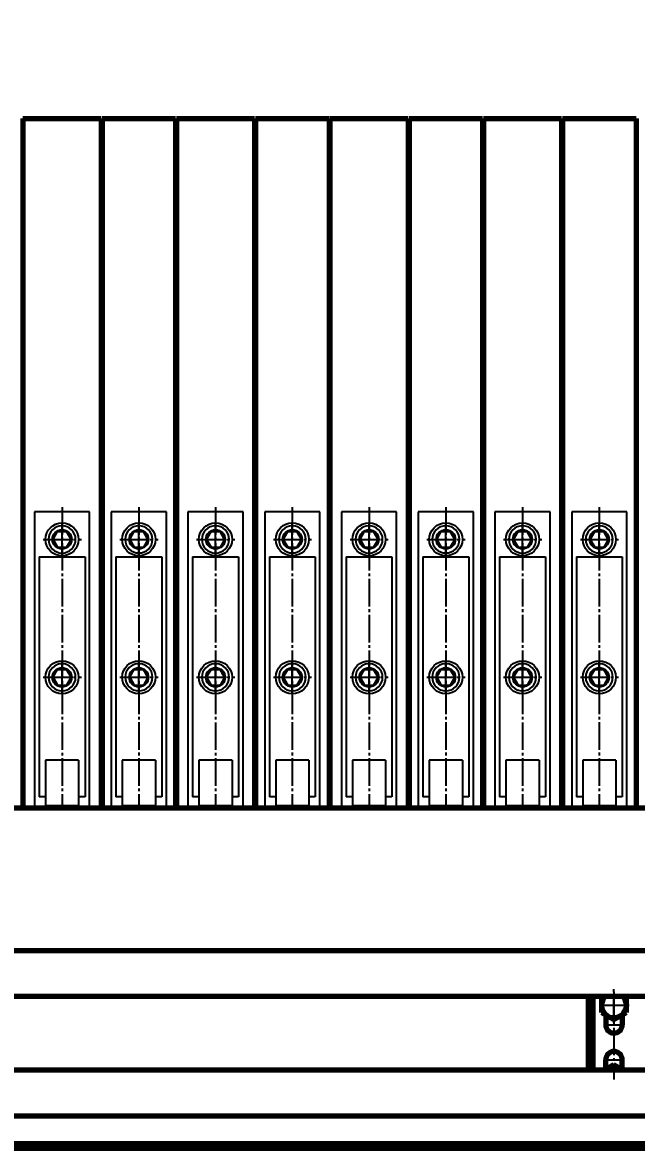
# Model space of a CAD drawing. Header units: millimetres. Extents: x -11880 to 11880, y -8400 to 8400.
# Drawn here: x -5418 to -4750, y 2606 to 3831 of the extents above; entities that cross this region are included whole.
import ezdxf

# ---------------------------------------------------------------- set-up
doc = ezdxf.new("R2010")
doc.units = ezdxf.units.MM
doc.linetypes.add('EB_DASH', pattern=[6, 3, -3])
doc.linetypes.add('EB_DASHDOT', pattern=[39, 30, -3, 3, -3])
for name, color, linetype, lineweight in [('CAXA0', 7, 'Continuous', 70), ('CAXA1', 1, 'EB_DASHDOT', 25), ('CAXA2', 6, 'EB_DASH', 25), ('CAXA4', 3, 'Continuous', 25)]:
    doc.layers.add(name, color=color, linetype=linetype, lineweight=lineweight)
doc.styles.add('标准', font='', dxfattribs={"width": 0.667})
doc.styles.get('标准').set_extended_font_data('FangSong_GB2312')
doc.dimstyles.new('标准', dxfattribs={"dimscale": 40, "dimtxt": 3.5, "dimasz": 3, "dimexe": 2, "dimexo": 0, "dimtad": 1, "dimdec": 1, "dimzin": 12, "dimdsep": 46, "dimtxsty": '标准', "dimcen": 0, "dimdle": 4, "dimaunit": 1, "dimazin": 2, "dimtfac": 1, "dimtdec": 3, "dimtmove": 0, "dimatfit": 3, "dimfxl": 1, "dimtolj": 1, "dimtzin": 0, "dimarcsym": 0})

# ---------------------------------------------------------------- blocks, each defined once
blk = doc.blocks.new('CAXBLOCK165', base_point=(-5083.6, 3351.7))
at = {"layer": 'CAXA0', "linetype": 'Continuous', "lineweight": 70}
for p, q in [((-5083.6, 3726.7), (-4998.6, 3726.7)), ((-5083.6, 3726.7), (-5083.6, 2976.7)), ((-4998.6, 3726.7), (-4998.6, 2976.7)), ((-5083.6, 2976.7), (-4998.6, 2976.7))]:
    blk.add_line(p, q, dxfattribs=at)
at = {"layer": 'CAXA2', "color": 6, "linetype": 'Continuous', "lineweight": 25}
for p, q in [((-5071.1, 3298.7), (-5071.1, 2976.7)), ((-5011.1, 3298.7), (-5071.1, 3298.7)), ((-5011.1, 2976.7), (-5011.1, 3298.7)), ((-5041.1, 3250.8), (-5041.1, 3286.5)), ((-5050.9, 3268.7), (-5046, 3277.2)), ((-5046, 3277.2), (-5036.2, 3277.2)), ((-5031.3, 3268.7), (-5036.2, 3277.2)), ((-5031.3, 3268.7), (-5036.2, 3277.2)), ((-5050.9, 3268.7), (-5046, 3260.2)), ((-5046, 3260.2), (-5036.2, 3260.2)), ((-5031.3, 3268.7), (-5036.2, 3260.2)), ((-5066.1, 3249.7), (-5066.1, 2988.7)), ((-5066.1, 3249.7), (-5016.1, 3249.7)), ((-5016.1, 3249.7), (-5016.1, 2988.7)), ((-5041.1, 3100.8), (-5041.1, 3136.5)), ((-5050.9, 3118.7), (-5046, 3127.2)), ((-5046, 3127.2), (-5036.2, 3127.2)), ((-5031.3, 3118.7), (-5036.2, 3127.2)), ((-5031.3, 3118.7), (-5036.2, 3127.2)), ((-5050.9, 3118.7), (-5046, 3110.2)), ((-5031.3, 3118.7), (-5036.2, 3110.2)), ((-5046, 3110.2), (-5036.2, 3110.2)), ((-5059.1, 3028.7), (-5059.1, 2978.7)), ((-5023.1, 3028.7), (-5059.1, 3028.7)), ((-5023.1, 3028.7), (-5023.1, 2978.7)), ((-5059.1, 2988.7), (-5066.1, 2988.7)), ((-5016.1, 2988.7), (-5023.1, 2988.7)), ((-5023.1, 2978.7), (-5059.1, 2978.7))]:
    blk.add_line(p, q, dxfattribs=at)
at = {"layer": 'CAXA2', "color": 6, "linetype": 'EB_DASHDOT', "lineweight": 25}
for p, q in [((-5041.1, 3303.7), (-5041.1, 2976.7)), ((-5061.7, 3268.7), (-5020.1, 3268.7)), ((-5061.7, 3118.7), (-5020.1, 3118.7))]:
    blk.add_line(p, q, dxfattribs=at)
at = {"layer": 'CAXA2', "color": 6, "linetype": 'Continuous', "lineweight": 25}
for centre, radius in [((-5041.1, 3268.7), 18), ((-5041.1, 3268.7), 10.5), ((-5041.1, 3268.7), 9.81), ((-5041.1, 3118.7), 18), ((-5041.1, 3118.7), 18), ((-5041.1, 3118.7), 10.5), ((-5041.1, 3118.7), 10.5), ((-5041.1, 3118.7), 9.81)]:
    blk.add_circle(centre, radius, dxfattribs=at)
for centre, start, end in [((-5041.1, 3268.7), 0, 180), ((-5041.1, 3268.7), 180, 0), ((-5041.1, 3118.7), 0, 180), ((-5041.1, 3118.7), 180, 0)]:
    blk.add_arc(centre, 14.8, start, end, dxfattribs=at)
blk = doc.blocks.new('CAXBLOCK166', base_point=(-4812.8, 3358.4))
at = {"layer": 'CAXA0', "linetype": 'Continuous', "lineweight": 70}
for p, q in [((-4997.6, 3726.7), (-4917.6, 3726.7)), ((-4997.6, 3726.7), (-4997.6, 2976.7)), ((-4917.6, 3726.7), (-4917.6, 2976.7)), ((-4997.6, 2976.7), (-4917.6, 2976.7))]:
    blk.add_line(p, q, dxfattribs=at)
at = {"layer": 'CAXA2', "color": 6, "linetype": 'Continuous', "lineweight": 25}
for p, q in [((-4987.6, 3298.7), (-4987.6, 2976.7)), ((-4927.6, 3298.7), (-4987.6, 3298.7)), ((-4927.6, 2976.7), (-4927.6, 3298.7)), ((-4957.6, 3250.8), (-4957.6, 3286.5)), ((-4967.4, 3268.7), (-4962.5, 3277.2)), ((-4962.5, 3277.2), (-4952.7, 3277.2)), ((-4947.8, 3268.7), (-4952.7, 3277.2)), ((-4947.8, 3268.7), (-4952.7, 3277.2)), ((-4967.4, 3268.7), (-4962.5, 3260.2)), ((-4962.5, 3260.2), (-4952.7, 3260.2)), ((-4947.8, 3268.7), (-4952.7, 3260.2)), ((-4982.6, 3249.7), (-4982.6, 2988.7)), ((-4982.6, 3249.7), (-4932.6, 3249.7)), ((-4932.6, 3249.7), (-4932.6, 2988.7)), ((-4957.6, 3100.8), (-4957.6, 3136.5)), ((-4967.4, 3118.7), (-4962.5, 3127.2)), ((-4962.5, 3127.2), (-4952.7, 3127.2)), ((-4947.8, 3118.7), (-4952.7, 3127.2)), ((-4947.8, 3118.7), (-4952.7, 3127.2)), ((-4967.4, 3118.7), (-4962.5, 3110.2)), ((-4947.8, 3118.7), (-4952.7, 3110.2)), ((-4962.5, 3110.2), (-4952.7, 3110.2)), ((-4975.6, 3028.7), (-4975.6, 2978.7)), ((-4939.6, 3028.7), (-4975.6, 3028.7)), ((-4939.6, 3028.7), (-4939.6, 2978.7)), ((-4975.6, 2988.7), (-4982.6, 2988.7)), ((-4932.6, 2988.7), (-4939.6, 2988.7)), ((-4939.6, 2978.7), (-4975.6, 2978.7))]:
    blk.add_line(p, q, dxfattribs=at)
at = {"layer": 'CAXA2', "color": 6, "linetype": 'EB_DASHDOT', "lineweight": 25}
for p, q in [((-4957.6, 3303.7), (-4957.6, 2976.7)), ((-4978.2, 3268.7), (-4936.6, 3268.7)), ((-4978.2, 3118.7), (-4936.6, 3118.7))]:
    blk.add_line(p, q, dxfattribs=at)
at = {"layer": 'CAXA2', "color": 6, "linetype": 'Continuous', "lineweight": 25}
for centre, radius in [((-4957.6, 3268.7), 18), ((-4957.6, 3268.7), 10.5), ((-4957.6, 3268.7), 9.81), ((-4957.6, 3118.7), 18), ((-4957.6, 3118.7), 18), ((-4957.6, 3118.7), 10.5), ((-4957.6, 3118.7), 10.5), ((-4957.6, 3118.7), 9.81)]:
    blk.add_circle(centre, radius, dxfattribs=at)
for centre, start, end in [((-4957.6, 3268.7), 0, 180), ((-4957.6, 3268.7), 180, 0), ((-4957.6, 3118.7), 0, 180), ((-4957.6, 3118.7), 180, 0)]:
    blk.add_arc(centre, 14.8, start, end, dxfattribs=at)
blk = doc.blocks.new('CAXBLOCK167', base_point=(-4916.6, 3351.7))
at = {"layer": 'CAXA0', "linetype": 'Continuous', "lineweight": 70}
for p, q in [((-4916.6, 3726.7), (-4831.6, 3726.7)), ((-4916.6, 3726.7), (-4916.6, 2976.7)), ((-4831.6, 3726.7), (-4831.6, 2976.7)), ((-4916.6, 2976.7), (-4831.6, 2976.7))]:
    blk.add_line(p, q, dxfattribs=at)
at = {"layer": 'CAXA2', "color": 6, "linetype": 'Continuous', "lineweight": 25}
for p, q in [((-4904.1, 3298.7), (-4904.1, 2976.7)), ((-4844.1, 3298.7), (-4904.1, 3298.7)), ((-4844.1, 2976.7), (-4844.1, 3298.7)), ((-4874.1, 3250.8), (-4874.1, 3286.5)), ((-4883.9, 3268.7), (-4879, 3277.2)), ((-4879, 3277.2), (-4869.2, 3277.2)), ((-4864.3, 3268.7), (-4869.2, 3277.2)), ((-4864.3, 3268.7), (-4869.2, 3277.2)), ((-4883.9, 3268.7), (-4879, 3260.2)), ((-4879, 3260.2), (-4869.2, 3260.2)), ((-4864.3, 3268.7), (-4869.2, 3260.2)), ((-4899.1, 3249.7), (-4899.1, 2988.7)), ((-4899.1, 3249.7), (-4849.1, 3249.7)), ((-4849.1, 3249.7), (-4849.1, 2988.7)), ((-4874.1, 3100.8), (-4874.1, 3136.5)), ((-4883.9, 3118.7), (-4879, 3127.2)), ((-4879, 3127.2), (-4869.2, 3127.2)), ((-4864.3, 3118.7), (-4869.2, 3127.2)), ((-4864.3, 3118.7), (-4869.2, 3127.2)), ((-4883.9, 3118.7), (-4879, 3110.2)), ((-4864.3, 3118.7), (-4869.2, 3110.2)), ((-4879, 3110.2), (-4869.2, 3110.2)), ((-4892.1, 3028.7), (-4892.1, 2978.7)), ((-4856.1, 3028.7), (-4892.1, 3028.7)), ((-4856.1, 3028.7), (-4856.1, 2978.7)), ((-4892.1, 2988.7), (-4899.1, 2988.7)), ((-4849.1, 2988.7), (-4856.1, 2988.7)), ((-4856.1, 2978.7), (-4892.1, 2978.7))]:
    blk.add_line(p, q, dxfattribs=at)
at = {"layer": 'CAXA2', "color": 6, "linetype": 'EB_DASHDOT', "lineweight": 25}
for p, q in [((-4874.1, 3303.7), (-4874.1, 2976.7)), ((-4894.7, 3268.7), (-4853.1, 3268.7)), ((-4894.7, 3118.7), (-4853.1, 3118.7))]:
    blk.add_line(p, q, dxfattribs=at)
at = {"layer": 'CAXA2', "color": 6, "linetype": 'Continuous', "lineweight": 25}
for centre, radius in [((-4874.1, 3268.7), 18), ((-4874.1, 3268.7), 10.5), ((-4874.1, 3268.7), 9.81), ((-4874.1, 3118.7), 18), ((-4874.1, 3118.7), 18), ((-4874.1, 3118.7), 10.5), ((-4874.1, 3118.7), 10.5), ((-4874.1, 3118.7), 9.81)]:
    blk.add_circle(centre, radius, dxfattribs=at)
for centre, start, end in [((-4874.1, 3268.7), 0, 180), ((-4874.1, 3268.7), 180, 0), ((-4874.1, 3118.7), 0, 180), ((-4874.1, 3118.7), 180, 0)]:
    blk.add_arc(centre, 14.8, start, end, dxfattribs=at)
blk = doc.blocks.new('CAXBLOCK168', base_point=(-4645.8, 3358.4))
at = {"layer": 'CAXA0', "linetype": 'Continuous', "lineweight": 70}
for p, q in [((-4830.6, 3726.7), (-4750.6, 3726.7)), ((-4830.6, 3726.7), (-4830.6, 2976.7)), ((-4750.6, 3726.7), (-4750.6, 2976.7)), ((-4830.6, 2976.7), (-4750.6, 2976.7))]:
    blk.add_line(p, q, dxfattribs=at)
at = {"layer": 'CAXA2', "color": 6, "linetype": 'Continuous', "lineweight": 25}
for p, q in [((-4820.6, 3298.7), (-4820.6, 2976.7)), ((-4760.6, 3298.7), (-4820.6, 3298.7)), ((-4760.6, 2976.7), (-4760.6, 3298.7)), ((-4790.6, 3250.8), (-4790.6, 3286.5)), ((-4800.4, 3268.7), (-4795.5, 3277.2)), ((-4795.5, 3277.2), (-4785.7, 3277.2)), ((-4780.8, 3268.7), (-4785.7, 3277.2)), ((-4780.8, 3268.7), (-4785.7, 3277.2)), ((-4800.4, 3268.7), (-4795.5, 3260.2)), ((-4795.5, 3260.2), (-4785.7, 3260.2)), ((-4780.8, 3268.7), (-4785.7, 3260.2)), ((-4815.6, 3249.7), (-4815.6, 2988.7)), ((-4815.6, 3249.7), (-4765.6, 3249.7)), ((-4765.6, 3249.7), (-4765.6, 2988.7)), ((-4790.6, 3100.8), (-4790.6, 3136.5)), ((-4800.4, 3118.7), (-4795.5, 3127.2)), ((-4795.5, 3127.2), (-4785.7, 3127.2)), ((-4780.8, 3118.7), (-4785.7, 3127.2)), ((-4780.8, 3118.7), (-4785.7, 3127.2)), ((-4800.4, 3118.7), (-4795.5, 3110.2)), ((-4780.8, 3118.7), (-4785.7, 3110.2)), ((-4795.5, 3110.2), (-4785.7, 3110.2)), ((-4808.6, 3028.7), (-4808.6, 2978.7)), ((-4772.6, 3028.7), (-4808.6, 3028.7)), ((-4772.6, 3028.7), (-4772.6, 2978.7)), ((-4808.6, 2988.7), (-4815.6, 2988.7)), ((-4765.6, 2988.7), (-4772.6, 2988.7)), ((-4772.6, 2978.7), (-4808.6, 2978.7))]:
    blk.add_line(p, q, dxfattribs=at)
at = {"layer": 'CAXA2', "color": 6, "linetype": 'EB_DASHDOT', "lineweight": 25}
for p, q in [((-4790.6, 3303.7), (-4790.6, 2976.7)), ((-4811.2, 3268.7), (-4769.6, 3268.7)), ((-4811.2, 3118.7), (-4769.6, 3118.7))]:
    blk.add_line(p, q, dxfattribs=at)
at = {"layer": 'CAXA2', "color": 6, "linetype": 'Continuous', "lineweight": 25}
for centre, radius in [((-4790.6, 3268.7), 18), ((-4790.6, 3268.7), 10.5), ((-4790.6, 3268.7), 9.81), ((-4790.6, 3118.7), 18), ((-4790.6, 3118.7), 18), ((-4790.6, 3118.7), 10.5), ((-4790.6, 3118.7), 10.5), ((-4790.6, 3118.7), 9.81)]:
    blk.add_circle(centre, radius, dxfattribs=at)
for centre, start, end in [((-4790.6, 3268.7), 0, 180), ((-4790.6, 3268.7), 180, 0), ((-4790.6, 3118.7), 0, 180), ((-4790.6, 3118.7), 180, 0)]:
    blk.add_arc(centre, 14.8, start, end, dxfattribs=at)
blk = doc.blocks.new('CAXBLOCK236', base_point=(-5417.6, 3351.7))
at = {"layer": 'CAXA0', "linetype": 'Continuous', "lineweight": 70}
for p, q in [((-5417.6, 3726.7), (-5332.6, 3726.7)), ((-5417.6, 3726.7), (-5417.6, 2976.7)), ((-5332.6, 3726.7), (-5332.6, 2976.7)), ((-5417.6, 2976.7), (-5332.6, 2976.7))]:
    blk.add_line(p, q, dxfattribs=at)
at = {"layer": 'CAXA2', "color": 6, "linetype": 'Continuous', "lineweight": 25}
for p, q in [((-5405.1, 3298.7), (-5405.1, 2976.7)), ((-5345.1, 3298.7), (-5405.1, 3298.7)), ((-5345.1, 2976.7), (-5345.1, 3298.7)), ((-5375.1, 3250.8), (-5375.1, 3286.5)), ((-5384.9, 3268.7), (-5380, 3277.2)), ((-5380, 3277.2), (-5370.2, 3277.2)), ((-5365.3, 3268.7), (-5370.2, 3277.2)), ((-5365.3, 3268.7), (-5370.2, 3277.2)), ((-5384.9, 3268.7), (-5380, 3260.2)), ((-5380, 3260.2), (-5370.2, 3260.2)), ((-5365.3, 3268.7), (-5370.2, 3260.2)), ((-5400.1, 3249.7), (-5400.1, 2988.7)), ((-5400.1, 3249.7), (-5350.1, 3249.7)), ((-5350.1, 3249.7), (-5350.1, 2988.7)), ((-5375.1, 3100.8), (-5375.1, 3136.5)), ((-5384.9, 3118.7), (-5380, 3127.2)), ((-5380, 3127.2), (-5370.2, 3127.2)), ((-5365.3, 3118.7), (-5370.2, 3127.2)), ((-5365.3, 3118.7), (-5370.2, 3127.2)), ((-5384.9, 3118.7), (-5380, 3110.2)), ((-5365.3, 3118.7), (-5370.2, 3110.2)), ((-5380, 3110.2), (-5370.2, 3110.2)), ((-5393.1, 3028.7), (-5393.1, 2978.7)), ((-5357.1, 3028.7), (-5393.1, 3028.7)), ((-5357.1, 3028.7), (-5357.1, 2978.7)), ((-5393.1, 2988.7), (-5400.1, 2988.7)), ((-5350.1, 2988.7), (-5357.1, 2988.7)), ((-5357.1, 2978.7), (-5393.1, 2978.7))]:
    blk.add_line(p, q, dxfattribs=at)
at = {"layer": 'CAXA2', "color": 6, "linetype": 'EB_DASHDOT', "lineweight": 25}
for p, q in [((-5375.1, 3303.7), (-5375.1, 2976.7)), ((-5395.7, 3268.7), (-5354.1, 3268.7)), ((-5395.7, 3118.7), (-5354.1, 3118.7))]:
    blk.add_line(p, q, dxfattribs=at)
at = {"layer": 'CAXA2', "color": 6, "linetype": 'Continuous', "lineweight": 25}
for centre, radius in [((-5375.1, 3268.7), 18), ((-5375.1, 3268.7), 10.5), ((-5375.1, 3268.7), 9.81), ((-5375.1, 3118.7), 18), ((-5375.1, 3118.7), 18), ((-5375.1, 3118.7), 10.5), ((-5375.1, 3118.7), 10.5), ((-5375.1, 3118.7), 9.81)]:
    blk.add_circle(centre, radius, dxfattribs=at)
for centre, start, end in [((-5375.1, 3268.7), 0, 180), ((-5375.1, 3268.7), 180, 0), ((-5375.1, 3118.7), 0, 180), ((-5375.1, 3118.7), 180, 0)]:
    blk.add_arc(centre, 14.8, start, end, dxfattribs=at)
blk = doc.blocks.new('CAXBLOCK237', base_point=(-5146.8, 3358.4))
at = {"layer": 'CAXA0', "linetype": 'Continuous', "lineweight": 70}
for p, q in [((-5331.6, 3726.7), (-5251.6, 3726.7)), ((-5331.6, 3726.7), (-5331.6, 2976.7)), ((-5251.6, 3726.7), (-5251.6, 2976.7)), ((-5331.6, 2976.7), (-5251.6, 2976.7))]:
    blk.add_line(p, q, dxfattribs=at)
at = {"layer": 'CAXA2', "color": 6, "linetype": 'Continuous', "lineweight": 25}
for p, q in [((-5321.6, 3298.7), (-5321.6, 2976.7)), ((-5261.6, 3298.7), (-5321.6, 3298.7)), ((-5261.6, 2976.7), (-5261.6, 3298.7)), ((-5291.6, 3250.8), (-5291.6, 3286.5)), ((-5301.4, 3268.7), (-5296.5, 3277.2)), ((-5296.5, 3277.2), (-5286.7, 3277.2)), ((-5281.8, 3268.7), (-5286.7, 3277.2)), ((-5281.8, 3268.7), (-5286.7, 3277.2)), ((-5301.4, 3268.7), (-5296.5, 3260.2)), ((-5296.5, 3260.2), (-5286.7, 3260.2)), ((-5281.8, 3268.7), (-5286.7, 3260.2)), ((-5316.6, 3249.7), (-5316.6, 2988.7)), ((-5316.6, 3249.7), (-5266.6, 3249.7)), ((-5266.6, 3249.7), (-5266.6, 2988.7)), ((-5291.6, 3100.8), (-5291.6, 3136.5)), ((-5301.4, 3118.7), (-5296.5, 3127.2)), ((-5296.5, 3127.2), (-5286.7, 3127.2)), ((-5281.8, 3118.7), (-5286.7, 3127.2)), ((-5281.8, 3118.7), (-5286.7, 3127.2)), ((-5301.4, 3118.7), (-5296.5, 3110.2)), ((-5281.8, 3118.7), (-5286.7, 3110.2)), ((-5296.5, 3110.2), (-5286.7, 3110.2)), ((-5309.6, 3028.7), (-5309.6, 2978.7)), ((-5273.6, 3028.7), (-5309.6, 3028.7)), ((-5273.6, 3028.7), (-5273.6, 2978.7)), ((-5309.6, 2988.7), (-5316.6, 2988.7)), ((-5266.6, 2988.7), (-5273.6, 2988.7)), ((-5273.6, 2978.7), (-5309.6, 2978.7))]:
    blk.add_line(p, q, dxfattribs=at)
at = {"layer": 'CAXA2', "color": 6, "linetype": 'EB_DASHDOT', "lineweight": 25}
for p, q in [((-5291.6, 3303.7), (-5291.6, 2976.7)), ((-5312.2, 3268.7), (-5270.6, 3268.7)), ((-5312.2, 3118.7), (-5270.6, 3118.7))]:
    blk.add_line(p, q, dxfattribs=at)
at = {"layer": 'CAXA2', "color": 6, "linetype": 'Continuous', "lineweight": 25}
for centre, radius in [((-5291.6, 3268.7), 18), ((-5291.6, 3268.7), 10.5), ((-5291.6, 3268.7), 9.81), ((-5291.6, 3118.7), 18), ((-5291.6, 3118.7), 18), ((-5291.6, 3118.7), 10.5), ((-5291.6, 3118.7), 10.5), ((-5291.6, 3118.7), 9.81)]:
    blk.add_circle(centre, radius, dxfattribs=at)
for centre, start, end in [((-5291.6, 3268.7), 0, 180), ((-5291.6, 3268.7), 180, 0), ((-5291.6, 3118.7), 0, 180), ((-5291.6, 3118.7), 180, 0)]:
    blk.add_arc(centre, 14.8, start, end, dxfattribs=at)
blk = doc.blocks.new('CAXBLOCK238', base_point=(-5250.6, 3351.7))
at = {"layer": 'CAXA0', "linetype": 'Continuous', "lineweight": 70}
for p, q in [((-5250.6, 3726.7), (-5165.6, 3726.7)), ((-5250.6, 3726.7), (-5250.6, 2976.7)), ((-5165.6, 3726.7), (-5165.6, 2976.7)), ((-5250.6, 2976.7), (-5165.6, 2976.7))]:
    blk.add_line(p, q, dxfattribs=at)
at = {"layer": 'CAXA2', "color": 6, "linetype": 'Continuous', "lineweight": 25}
for p, q in [((-5238.1, 3298.7), (-5238.1, 2976.7)), ((-5178.1, 3298.7), (-5238.1, 3298.7)), ((-5178.1, 2976.7), (-5178.1, 3298.7)), ((-5208.1, 3250.8), (-5208.1, 3286.5)), ((-5217.9, 3268.7), (-5213, 3277.2)), ((-5213, 3277.2), (-5203.2, 3277.2)), ((-5198.3, 3268.7), (-5203.2, 3277.2)), ((-5198.3, 3268.7), (-5203.2, 3277.2)), ((-5217.9, 3268.7), (-5213, 3260.2)), ((-5213, 3260.2), (-5203.2, 3260.2)), ((-5198.3, 3268.7), (-5203.2, 3260.2)), ((-5233.1, 3249.7), (-5233.1, 2988.7)), ((-5233.1, 3249.7), (-5183.1, 3249.7)), ((-5183.1, 3249.7), (-5183.1, 2988.7)), ((-5208.1, 3100.8), (-5208.1, 3136.5)), ((-5217.9, 3118.7), (-5213, 3127.2)), ((-5213, 3127.2), (-5203.2, 3127.2)), ((-5198.3, 3118.7), (-5203.2, 3127.2)), ((-5198.3, 3118.7), (-5203.2, 3127.2)), ((-5217.9, 3118.7), (-5213, 3110.2)), ((-5198.3, 3118.7), (-5203.2, 3110.2)), ((-5213, 3110.2), (-5203.2, 3110.2)), ((-5226.1, 3028.7), (-5226.1, 2978.7)), ((-5190.1, 3028.7), (-5226.1, 3028.7)), ((-5190.1, 3028.7), (-5190.1, 2978.7)), ((-5226.1, 2988.7), (-5233.1, 2988.7)), ((-5183.1, 2988.7), (-5190.1, 2988.7)), ((-5190.1, 2978.7), (-5226.1, 2978.7))]:
    blk.add_line(p, q, dxfattribs=at)
at = {"layer": 'CAXA2', "color": 6, "linetype": 'EB_DASHDOT', "lineweight": 25}
for p, q in [((-5208.1, 3303.7), (-5208.1, 2976.7)), ((-5228.7, 3268.7), (-5187.1, 3268.7)), ((-5228.7, 3118.7), (-5187.1, 3118.7))]:
    blk.add_line(p, q, dxfattribs=at)
at = {"layer": 'CAXA2', "color": 6, "linetype": 'Continuous', "lineweight": 25}
for centre, radius in [((-5208.1, 3268.7), 18), ((-5208.1, 3268.7), 10.5), ((-5208.1, 3268.7), 9.81), ((-5208.1, 3118.7), 18), ((-5208.1, 3118.7), 18), ((-5208.1, 3118.7), 10.5), ((-5208.1, 3118.7), 10.5), ((-5208.1, 3118.7), 9.81)]:
    blk.add_circle(centre, radius, dxfattribs=at)
for centre, start, end in [((-5208.1, 3268.7), 0, 180), ((-5208.1, 3268.7), 180, 0), ((-5208.1, 3118.7), 0, 180), ((-5208.1, 3118.7), 180, 0)]:
    blk.add_arc(centre, 14.8, start, end, dxfattribs=at)
blk = doc.blocks.new('CAXBLOCK239', base_point=(-4979.8, 3358.4))
at = {"layer": 'CAXA0', "linetype": 'Continuous', "lineweight": 70}
for p, q in [((-5164.6, 3726.7), (-5084.6, 3726.7)), ((-5164.6, 3726.7), (-5164.6, 2976.7)), ((-5084.6, 3726.7), (-5084.6, 2976.7)), ((-5164.6, 2976.7), (-5084.6, 2976.7))]:
    blk.add_line(p, q, dxfattribs=at)
at = {"layer": 'CAXA2', "color": 6, "linetype": 'Continuous', "lineweight": 25}
for p, q in [((-5154.6, 3298.7), (-5154.6, 2976.7)), ((-5094.6, 3298.7), (-5154.6, 3298.7)), ((-5094.6, 2976.7), (-5094.6, 3298.7)), ((-5124.6, 3250.8), (-5124.6, 3286.5)), ((-5134.4, 3268.7), (-5129.5, 3277.2)), ((-5129.5, 3277.2), (-5119.7, 3277.2)), ((-5114.8, 3268.7), (-5119.7, 3277.2)), ((-5114.8, 3268.7), (-5119.7, 3277.2)), ((-5134.4, 3268.7), (-5129.5, 3260.2)), ((-5129.5, 3260.2), (-5119.7, 3260.2)), ((-5114.8, 3268.7), (-5119.7, 3260.2)), ((-5149.6, 3249.7), (-5149.6, 2988.7)), ((-5149.6, 3249.7), (-5099.6, 3249.7)), ((-5099.6, 3249.7), (-5099.6, 2988.7)), ((-5124.6, 3100.8), (-5124.6, 3136.5)), ((-5134.4, 3118.7), (-5129.5, 3127.2)), ((-5129.5, 3127.2), (-5119.7, 3127.2)), ((-5114.8, 3118.7), (-5119.7, 3127.2)), ((-5114.8, 3118.7), (-5119.7, 3127.2)), ((-5134.4, 3118.7), (-5129.5, 3110.2)), ((-5114.8, 3118.7), (-5119.7, 3110.2)), ((-5129.5, 3110.2), (-5119.7, 3110.2)), ((-5142.6, 3028.7), (-5142.6, 2978.7)), ((-5106.6, 3028.7), (-5142.6, 3028.7)), ((-5106.6, 3028.7), (-5106.6, 2978.7)), ((-5142.6, 2988.7), (-5149.6, 2988.7)), ((-5099.6, 2988.7), (-5106.6, 2988.7)), ((-5106.6, 2978.7), (-5142.6, 2978.7))]:
    blk.add_line(p, q, dxfattribs=at)
at = {"layer": 'CAXA2', "color": 6, "linetype": 'EB_DASHDOT', "lineweight": 25}
for p, q in [((-5124.6, 3303.7), (-5124.6, 2976.7)), ((-5145.2, 3268.7), (-5103.6, 3268.7)), ((-5145.2, 3118.7), (-5103.6, 3118.7))]:
    blk.add_line(p, q, dxfattribs=at)
at = {"layer": 'CAXA2', "color": 6, "linetype": 'Continuous', "lineweight": 25}
for centre, radius in [((-5124.6, 3268.7), 18), ((-5124.6, 3268.7), 10.5), ((-5124.6, 3268.7), 9.81), ((-5124.6, 3118.7), 18), ((-5124.6, 3118.7), 18), ((-5124.6, 3118.7), 10.5), ((-5124.6, 3118.7), 10.5), ((-5124.6, 3118.7), 9.81)]:
    blk.add_circle(centre, radius, dxfattribs=at)
for centre, start, end in [((-5124.6, 3268.7), 0, 180), ((-5124.6, 3268.7), 180, 0), ((-5124.6, 3118.7), 0, 180), ((-5124.6, 3118.7), 180, 0)]:
    blk.add_arc(centre, 14.8, start, end, dxfattribs=at)
blk = doc.blocks.new('*D446')
at = {"layer": 'CAXA4', "linetype": 'Continuous', "lineweight": 25}
for points in [[(-9267.6, 4804.4), (-9147.6, 4819.4), (-9147.6, 4789.4)], [(2772.4, 4804.4), (2652.4, 4819.4), (2652.4, 4789.4)]]:
    blk.add_hatch(color=0, dxfattribs=at).paths.add_polyline_path(points, flags=0)
at = {"layer": 'CAXA4', "color": 0, "linetype": 'Continuous', "lineweight": 25}
for p, q in [((-9267.6, 3016.7), (-9267.6, 4884.4)), ((2772.4, 3286.7), (2772.4, 4884.4)), ((2772.4, 4804.4), (-9267.6, 4804.4))]:
    blk.add_line(p, q, dxfattribs=at)
at = {"layer": 'CAXA4', "color": 0, "linetype": 'Continuous', "lineweight": 25, "insert": (-3435.5, 5021.2), "char_height": 140, "attachment_point": 1, "style": '标准'}
blk.add_mtext('\\fFangSong_GB2312|b0|i0|p34;12040', dxfattribs=at)

msp = doc.modelspace()

# ---------------------------------------------------------------- linework, layer by layer
at = {"layer": 'CAXA0', "linetype": 'Continuous', "lineweight": 70}
for p, q in [((-5332.62, 3726.67), (-5332.62, 2976.67)), ((-5331.62, 3726.67), (-5331.62, 2976.67)), ((-5165.62, 3726.67), (-5165.62, 2976.67)), ((-5164.62, 3726.67), (-5164.62, 2976.67)), ((-4998.62, 3726.67), (-4998.62, 2976.67)), ((-4997.62, 3726.67), (-4997.62, 2976.67)), ((-4831.62, 3726.67), (-4831.62, 2976.67)), ((-4830.62, 3726.67), (-4830.62, 2976.67)), ((-6100.72, 2821.63), (666.24, 2821.63)), ((-6100.72, 2771.63), (675.44, 2771.63)), ((-6100.72, 2691.63), (701.3, 2691.63)), ((-6100.72, 2641.63), (718.14, 2641.63))]:
    msp.add_line(p, q, dxfattribs=at)
at = {"layer": 'CAXA0'}
for p, q in [((-6075.72, 2976.67), (730.16, 2976.67)), ((-4784.63, 2771.63), (-4788.12, 2769.62)), ((-4788.12, 2769.62), (-4788.12, 2754.03)), ((-4761.12, 2769.62), (-4764.6, 2771.63)), ((-4761.12, 2754.03), (-4761.12, 2769.62)), ((-4788.12, 2754.03), (-4774.62, 2746.24)), ((-4774.62, 2746.24), (-4761.12, 2754.03)), ((-4774.62, 2697.03), (-4783.96, 2691.63)), ((-4765.27, 2691.63), (-4774.62, 2697.03))]:
    msp.add_line(p, q, dxfattribs=at)
at = {"layer": 'CAXA0', "color": 7, "linetype": 'Continuous', "lineweight": 70}
for p, q in [((-4802.62, 2771.63), (-4802.62, 2691.63)), ((-4797.62, 2771.63), (-4797.62, 2691.63)), ((-4802.62, 2748.63), (-4797.62, 2748.63)), ((-4783.62, 2751.76), (-4783.62, 2740.63)), ((-4765.62, 2751.76), (-4765.62, 2740.63)), ((-4783.62, 2691.63), (-4783.62, 2702.63)), ((-4765.62, 2691.63), (-4765.62, 2702.63))]:
    msp.add_line(p, q, dxfattribs=at)
at = {"layer": 'CAXA0', "color": 3, "linetype": 'Continuous', "lineweight": 70}
for p, q in [((517.38, 2611.12), (-8561.61, 2611.12)), ((517.38, 2606.12), (-8561.61, 2606.12))]:
    msp.add_line(p, q, dxfattribs=at)
at = {"layer": 'CAXA0'}
for centre, start, end in [((-4774.62, 2761.82), 133.40265, 46.59735), ((-4774.62, 2681.44), 49.02, 130.98)]:
    msp.add_arc(centre, 13.5, start, end, dxfattribs=at)
at = {"layer": 'CAXA0', "color": 7, "linetype": 'Continuous', "lineweight": 70}
for centre, start, end in [((-4774.62, 2740.63), 180, 0), ((-4774.62, 2702.63), 0, 180)]:
    msp.add_arc(centre, 9, start, end, dxfattribs=at)
at = {"layer": 'CAXA1', "linetype": 'EB_DASHDOT', "lineweight": 25}
for p, q in [((-4774.62, 2743.24), (-4774.62, 2780.41)), ((-4758.12, 2761.82), (-4791.12, 2761.82))]:
    msp.add_line(p, q, dxfattribs=at)
at = {"layer": 'CAXA1', "color": 1, "linetype": 'EB_DASHDOT', "lineweight": 25}
for p, q in [((-4774.62, 2776.5), (-4774.62, 2681.05)), ((-4785.8, 2740.63), (-4763.65, 2740.63)), ((-4785.8, 2702.63), (-4763.65, 2702.63))]:
    msp.add_line(p, q, dxfattribs=at)

# ---------------------------------------------------------------- block references
at = {"layer": 'CAXA0', "linetype": 'Continuous', "lineweight": 70}
for name, p in [('CAXBLOCK236', (-5417.62, 3351.67)), ('CAXBLOCK237', (-5146.76, 3358.38)), ('CAXBLOCK238', (-5250.62, 3351.67)), ('CAXBLOCK239', (-4979.76, 3358.38)), ('CAXBLOCK165', (-5083.62, 3351.67)), ('CAXBLOCK166', (-4812.76, 3358.38)), ('CAXBLOCK167', (-4916.62, 3351.67)), ('CAXBLOCK168', (-4645.76, 3358.38))]:
    msp.add_blockref(name, p, dxfattribs=at)

# ---------------------------------------------------------------- dimensions: what is measured, and where the dimension line sits
at = {"layer": 'CAXA4', "linetype": 'Continuous', "lineweight": 70}
dim = msp.add_linear_dim(base=(-3247.62, 4804.42), p1=(2772.38, 3286.67), p2=(-9267.62, 3016.67), text='\\fFangSong_GB2312;12040', dimstyle='标准', dxfattribs=at)
dim.commit()
dim.dimension.update_dxf_attribs({"geometry": '*D446', "text_midpoint": (-3247.62, 4925.32)})

doc.saveas('drawing.dxf')
